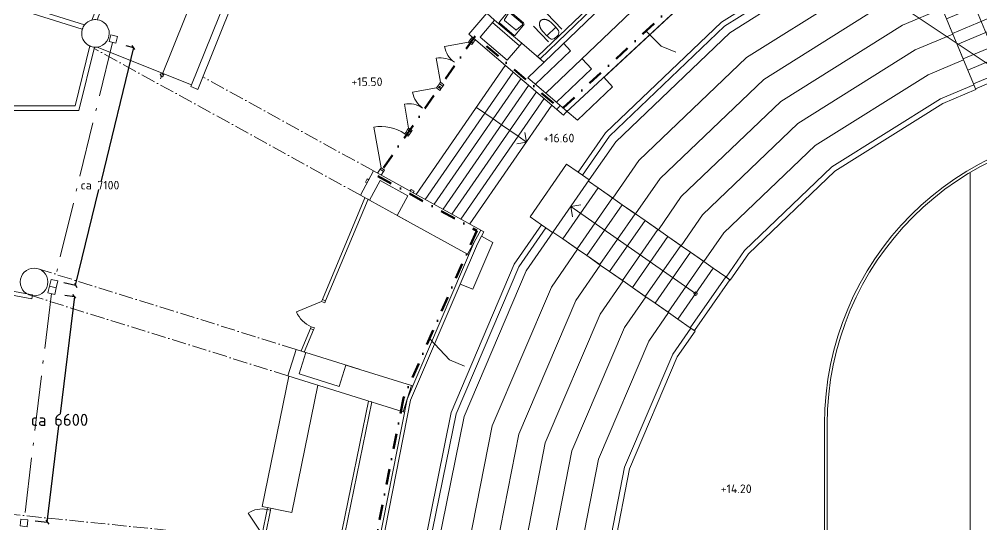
# Model space of a CAD drawing. Header units: millimetres. Extents: x -106764 to 80178, y -104573 to 57950.
# Drawn here: x -53468 to -25531, y 3628 to 18291 of the extents above; entities that cross this region are included whole.
import ezdxf

# ---------------------------------------------------------------- set-up
doc = ezdxf.new("R2010")
doc.units = ezdxf.units.MM
doc.header["$LTSCALE"] = 100
for name, pattern in [('3 Punktstreckad', [6.2, 4.2, -1, 0, -1]), ('Brand EI 60', [10.5, 4.5, -3, 0, -3]), ('IMPORT-A_PSTRECK_4', [24, 16, -3.6, 0.8, -3.6])]:
    doc.linetypes.add(name, pattern=pattern)
doc.layers.get('DEFPOINTS').update_dxf_attribs({"lineweight": 9})
for name, color, linetype, lineweight in [('A-------T--', 1, 'Continuous', 13), ('A-------T2N', 1, 'Continuous', 13), ('A----004E-N', 4, 'Continuous', 13), ('A--VE---E-N', 1, 'Continuous', 9), ('A-1020-----', 1, 'Continuous', 13), ('A-27----', 1, '3 Punktstreckad', 13), ('A-27C---EJN', 1, 'Continuous', 9), ('A-27D---E-N', 7, 'Continuous', 9), ('A-42D--CE-E', 1, 'Continuous', 13), ('A-42D--CE-N', 1, 'Continuous', 9), ('A-43CB--E-N', 3, 'Continuous', 18), ('A-43CB--EJN', 1, 'Continuous', 9), ('A-44B---E-N', 1, 'Continuous', 9), ('A-45CA--E-N', 1, 'Continuous', 9), ('A-46C---E-N', 1, 'Continuous', 9), ('A-5-----E-N', 1, 'Continuous', 9), ('A-B-B-EI-60', 6, 'Brand EI 60', 100), ('A-B-G---T1-', 1, 'Continuous', 9), ('A003', 4, 'Continuous', 9), ('A030-R', 1, 'Continuous', 9), ('A046', 1, 'Continuous', 9), ('A046-O', 1, 'IMPORT-A_PSTRECK_4', 9)]:
    doc.layers.add(name, color=color, linetype=linetype, lineweight=lineweight)
doc.styles.add('ISOCPEUR', font='isocpeur.ttf', dxfattribs={"height": 350})
doc.styles.add('ISOCPEUR_4', font='isocpeur.ttf', dxfattribs={"height": 250})
doc.dimstyles.get("Standard").update_dxf_attribs({"dimtxt": 0.18, "dimasz": 0.18, "dimexe": 0.18, "dimexo": 0.0625, "dimgap": 0.09, "dimtad": 0, "dimtih": 1, "dimtoh": 1, "dimdec": 4, "dimzin": 0, "dimdsep": 46, "dimtxsty": 'Standard', "dimcen": 0.09, "dimadec": 0, "dimazin": 0, "dimtfac": 1, "dimtdec": 4, "dimtofl": 0, "dimtmove": 0, "dimatfit": 3, "dimfxl": 1, "dimtolj": 1, "dimtzin": 0, "dimarcsym": 0})

# ---------------------------------------------------------------- blocks, each defined once
blk = doc.blocks.new('Scandinavium-Tele Trappa-Ny - Scandinavium-Tele Trappa-V21-A-40_P0010')
at = {"layer": 'A-46C---E-N'}
for p, q in [((-900, -1148), (-900, -800)), ((0, -800), (-212, -1012)), ((0, -800), (212, -1012)), ((0, -5218), (0, -800)), ((900, -800), (900, -1148)), ((-900, -1650), (-900, -1148)), ((-900, -1148), (900, -1148)), ((900, -1148), (900, -1650)), ((-900, -1650), (900, -1650)), ((-900, -1998), (-900, -1669)), ((900, -1663), (900, -1998)), ((-900, -2455), (-900, -1998)), ((-900, -1998), (900, -1998)), ((900, -1998), (900, -2455)), ((-900, -2455), (900, -2455)), ((-900, -2803), (-900, -2474)), ((900, -2468), (900, -2803)), ((-900, -3260), (-900, -2803)), ((-900, -2803), (900, -2803)), ((900, -2803), (900, -3260)), ((-900, -3260), (900, -3260)), ((-900, -3608), (-900, -3279)), ((900, -3273), (900, -3608)), ((-900, -4065), (-900, -3608)), ((-900, -3608), (900, -3608)), ((900, -3608), (900, -4065)), ((-900, -4065), (900, -4065)), ((-900, -4413), (-900, -4084)), ((900, -4078), (900, -4413)), ((-900, -4870), (-900, -4413)), ((-900, -4413), (900, -4413)), ((900, -4413), (900, -4870)), ((-900, -4870), (900, -4870)), ((-900, -5218), (-900, -4889)), ((900, -4883), (900, -5218)), ((-900, -5655), (-900, -5218)), ((-900, -5218), (900, -5218)), ((900, -5218), (900, -5655)), ((-900, -5805), (-900, -5655)), ((-900, -5655), (900, -5655)), ((-900, -5805), (900, -5805)), ((900, -5655), (900, -5805))]:
    blk.add_line(p, q, dxfattribs=at)
blk.add_circle((0, -5218), 50, dxfattribs=at)
blk = doc.blocks.new('Scandinavium-Tele Trappa-Ny - Scandinavium-Tele Trappa-V22-A-40_P0010')
at = {"layer": 'A-46C---E-N'}
for p, q in [((-900, -1148), (-900, -800)), ((-900, -800), (899, -800)), ((0, -800), (-212, -1012)), ((0, -800), (212, -1012)), ((0, -5218), (0, -800)), ((900, -800), (900, -1148)), ((-900, -1650), (-900, -1148)), ((-900, -1148), (900, -1148)), ((900, -1148), (900, -1650)), ((-900, -1650), (900, -1650)), ((-900, -1998), (-900, -1675)), ((900, -1671), (900, -1998)), ((-900, -2455), (-900, -1998)), ((-900, -1998), (900, -1998)), ((900, -1998), (900, -2455)), ((-900, -2455), (900, -2455)), ((-900, -2803), (-900, -2480)), ((900, -2476), (900, -2803)), ((-900, -3260), (-900, -2803)), ((-900, -2803), (900, -2803)), ((900, -2803), (900, -3260)), ((-900, -3260), (900, -3260)), ((-900, -3608), (-900, -3285)), ((900, -3281), (900, -3608)), ((-900, -4065), (-900, -3608)), ((-900, -3608), (900, -3608)), ((900, -3608), (900, -4065)), ((-900, -4065), (900, -4065)), ((-900, -4413), (-900, -4090)), ((900, -4086), (900, -4413)), ((-900, -4870), (-900, -4413)), ((-900, -4413), (900, -4413)), ((900, -4413), (900, -4870)), ((-900, -4870), (900, -4870)), ((-900, -5218), (-900, -4895)), ((900, -4891), (900, -5218)), ((-900, -5655), (-900, -5218)), ((-900, -5218), (900, -5218)), ((900, -5218), (900, -5655)), ((-900, -5805), (-900, -5655)), ((-900, -5655), (900, -5655)), ((-900, -5805), (900, -5805)), ((900, -5655), (900, -5805))]:
    blk.add_line(p, q, dxfattribs=at)
blk.add_circle((0, -5218), 50, dxfattribs=at)
blk = doc.blocks.new('Bad _ WC - Tvättställ - 600x450-9754085-A-40_P0010')
at = {"layer": 'A-5-----E-N'}
for p, q in [((-707, -370), (-707, -750)), ((-127, -350), (-687, -350)), ((-668, -741), (-639, -516)), ((-620, -500), (-194, -500)), ((-174, -516), (-145, -741)), ((-107, -750), (-107, -370)), ((-657, -800), (-157, -800)), ((-165, -765), (-648, -765))]:
    blk.add_line(p, q, dxfattribs=at)
for centre, radius, start, end in [((-687, -370), 20, 90, 180), ((-620, -520), 20, 90, 170.7539), ((-194, -520), 20, 9.2461, 90), ((-127, -370), 20, 360, 90), ((-657, -750), 50, 180, 270), ((-648, -745), 20, 170.7539, 270), ((-165, -745), 20, 270, 9.2461), ((-157, -750), 50, 270, 360)]:
    blk.add_arc(centre, radius, start, end, dxfattribs=at)
blk = doc.blocks.new('HWC_ABAKO - Armstöd Vägghängd-7099767-A-40_P0010')
at = {"layer": 'A-5-----E-N'}
for p, q in [((-270, -712), (-270, -87)), ((-177, -244), (-180, -244)), ((-180, -244), (-180, -399)), ((-180, -244), (180, -244)), ((180, -244), (177, -244)), ((180, -399), (180, -244)), ((270, -712), (270, -87))]:
    blk.add_line(p, q, dxfattribs=at)
for centre, radius, start, end in [((944, -252), 1121, 173.2547, 179.5859), ((-51, -158), 124, 97.8126, 162.1874), ((0, -512), 482, 81.8902, 98.1098), ((51, -158), 124, 17.8126, 82.1874), ((-944, -252), 1121, 0.4141, 6.7453)]:
    blk.add_arc(centre, radius, start, end, dxfattribs=at)
blk.add_open_spline([(-180, -399), (-180, -409), (-179, -424), (-178, -444), (-176, -458), (-174, -473), (-171, -487), (-168, -502), (-164, -516), (-160, -529), (-156, -542), (-151, -555), (-145, -568), (-140, -579), (-134, -591), (-127, -602), (-120, -612), (-113, -622), (-106, -631), (-98, -640), (-90, -648), (-82, -655), (-73, -661), (-64, -667), (-56, -672), (-47, -676), (-37, -680), (-28, -683), (-19, -684), (-9, -686), (0, -686), (9, -686), (18, -685), (27, -683), (38, -680), (48, -675), (59, -670), (69, -664), (82, -655), (96, -642), (107, -629), (116, -618), (124, -607), (134, -591), (142, -574), (149, -560), (155, -545), (161, -526), (168, -502), (173, -477), (177, -451), (179, -425), (180, -408), (180, -399)], degree=3, knots=[0, 0, 0, 0, 0.033333, 0.05, 0.066667, 0.083333, 0.1, 0.116667, 0.133333, 0.15, 0.166667, 0.183333, 0.2, 0.216667, 0.233333, 0.25, 0.266667, 0.283333, 0.3, 0.316667, 0.333333, 0.35, 0.366667, 0.383333, 0.4, 0.416667, 0.433333, 0.45, 0.466667, 0.483333, 0.5, 0.516667, 0.533333, 0.547917, 0.5625, 0.591667, 0.60625, 0.620833, 0.65, 0.679167, 0.708333, 0.722917, 0.7375, 0.766667, 0.795833, 0.810417, 0.825, 0.854167, 0.883333, 0.9125, 0.941667, 0.970833, 1, 1, 1, 1], dxfattribs=at)
blk = doc.blocks.new('Innerdörr standard - D90_Bef-9805929-A-40_P0010')
at = {"layer": 'A-42D--CE-E'}
blk.add_line((382, 50), (-176, 609), dxfattribs=at)
blk.add_arc((382, 50), 790, 135, 180, dxfattribs=at)
at = {"layer": 'A-42D--CE-N'}
for p, q in [((-408, 50), (-468, 50)), ((-408, 50), (-408, -50)), ((382, 50), (382, -50)), ((382, 50), (442, 50)), ((-408, -50), (-468, -50)), ((442, -50), (382, -50))]:
    blk.add_line(p, q, dxfattribs=at)
blk = doc.blocks.new('Innerdörr Kioskdörr - D850x850-10043929-A-40_P0010')
at = {"layer": 'A-42D--CE-E'}
blk.add_line((352, -50), (-164, -566), dxfattribs=at)
blk.add_arc((352, -50), 730, 180, 225, dxfattribs=at)
at = {"layer": 'A-42D--CE-N'}
for p, q in [((-378, 50), (-438, 50)), ((-378, 50), (352, 50)), ((-378, -50), (-378, 50)), ((-378, -50), (-378, 50)), ((352, 50), (352, -50)), ((352, -50), (352, 50)), ((412, 50), (352, 50)), ((-378, -50), (-438, -50)), ((352, -50), (-378, -50)), ((352, -50), (412, -50))]:
    blk.add_line(p, q, dxfattribs=at)
blk = doc.blocks.new('_Oblique')
at = {"color": 0, "linetype": 'ByBlock', "lineweight": -2}
blk.add_line((-0.5, -0.5), (0.5, 0.5), dxfattribs=at)
blk = doc.blocks.new('*D749')
at = {"layer": 'A-1020-----', "color": 0, "lineweight": -2, "transparency": 16777216}
for p, q in [((-51869, 10253), (-52278, 6846)), ((-52142, 10286), (-51869, 10253)), ((-52655, 3701), (-52320, 6496)), ((-53008, 3743), (-52654, 3701))]:
    blk.add_line(p, q, dxfattribs=at)
at = {"layer": 'DEFPOINTS', "color": 0, "transparency": 16777216}
for p in [(-52142, 10286), (-53008, 3743), (-52655, 3701)]:
    blk.add_point(p, dxfattribs=at)
at = {"layer": 'A-1020-----', "color": 0, "lineweight": -2, "transparency": 16777216, "xscale": 100, "yscale": 100, "zscale": 100}
for p, rotation in [((-51869, 10253), 83.16549075429504), ((-52655, 3701), 263.1654907542951)]:
    blk.add_blockref('_Oblique', p, dxfattribs=dict(at, rotation=rotation))
at = {"layer": 'A-1020-----', "color": 0, "transparency": 16777216, "insert": (-52299, 6671), "char_height": 350, "attachment_point": 5, "style": 'ISOCPEUR'}
blk.add_mtext('\\A1;ca 6600', dxfattribs=at)
blk = doc.blocks.new('*D750')
at = {"layer": 'A-------T--', "color": 0, "lineweight": -2, "transparency": 16777216}
for p, q in [((-50151, 17474), (-51093, 13604)), ((-50376, 17529), (-50151, 17474)), ((-51831, 10574), (-51154, 13353)), ((-52178, 10658), (-51831, 10574))]:
    blk.add_line(p, q, dxfattribs=at)
at = {"layer": 'DEFPOINTS', "color": 0, "transparency": 16777216}
for p in [(-50376, 17529), (-52178, 10658), (-51831, 10574)]:
    blk.add_point(p, dxfattribs=at)
at = {"layer": 'A-------T--', "color": 0, "lineweight": -2, "transparency": 16777216, "xscale": 100, "yscale": 100, "zscale": 100}
for p, rotation in [((-50151, 17474), 76.31391633891644), ((-51831, 10574), 256.3139163389164)]:
    blk.add_blockref('_Oblique', p, dxfattribs=dict(at, rotation=rotation))
at = {"layer": 'A-------T--', "color": 0, "transparency": 16777216, "insert": (-51124, 13479), "char_height": 350, "attachment_point": 5, "style": 'ISOCPEUR'}
blk.add_mtext('\\A1;{\\H0.71429x;ca 7100}', dxfattribs=at)
blk = doc.blocks.new('PD15')
at = {"layer": 'A-------T--'}
for p, q in [((156, -60), (657, -561)), ((1576, -60), (1075, -561))]:
    blk.add_line(p, q, dxfattribs=at)
for centre, start, end in [((153, -57), 315, 359.742), ((1579, -57), 180.258, 225)]:
    blk.add_arc(centre, 713, start, end, dxfattribs=at)
at = {"layer": 'A046', "flags": 128}
for points in [[(156, -60), (106, -60), (106, 60), (156, 60)], [(1626, -60), (1576, -60), (1576, 60), (1626, 60)]]:
    blk.add_lwpolyline(points, close=True, dxfattribs=at)
blk = doc.blocks.new('D13')
at = {"layer": 'A-------T--'}
blk.add_line((-50, -120), (-899, -969), dxfattribs=at)
blk.add_arc((-50, -120), 1200, 180, 225, dxfattribs=at)
at = {"layer": 'A046', "flags": 128}
for points in [[(-1300, -120), (-1250, -120), (-1250, 0), (-1300, 0)], [(-50, -120), (0, -120), (0, 0), (-50, 0)]]:
    blk.add_lwpolyline(points, close=True, dxfattribs=at)
blk = doc.blocks.new('Dörrparti ABU')
at = {"layer": 'A-43CB--E-N'}
for p, q in [((-8825, -64289), (-8725, -64289)), ((-8825, -64409), (-8725, -64409)), ((-7205, -64289), (-7105, -64289)), ((-7105, -64409), (-7205, -64409))]:
    blk.add_line(p, q, dxfattribs=at)
at = {"layer": 'A-42D--CE-N'}
for name, p in [('PD15', (-10451, -64349)), ('PD15', (-8831, -64349)), ('D13', (-5805, -64289))]:
    blk.add_blockref(name, p, dxfattribs=at)

msp = doc.modelspace()

# ---------------------------------------------------------------- linework, layer by layer
at = {"layer": 'A-------T2N'}
for p, q in [((-35273, 17943.6), (-34832.8, 17515.2)), ((-34832.8, 17515.2), (-34413.1, 17332.2)), ((-41554.6, 9023.2), (-40984.4, 8412.3)), ((-40984.4, 8412.3), (-40540.5, 8229.3))]:
    msp.add_line(p, q, dxfattribs=at)
at = {"layer": 'A----004E-N'}
for p, q in [((-25867.8, -13847.8), (-25867.8, 13847.8)), ((-43304.4, 13044.5), (-42180, 12425.2)), ((-45145.5, 8623.7), (-43599.9, 8140.8))]:
    msp.add_line(p, q, dxfattribs=at)
at = {"layer": 'A--VE---E-N'}
for p, q in [((-39898.8, 18463.7), (-40418.1, 17855.2)), ((-39670.6, 18268.9), (-39898.8, 18463.7)), ((-39670.6, 18268.9), (-40092.6, 17774.5)), ((-40418.1, 17855.2), (-38006.5, 15796.8)), ((-39303.5, 17101), (-40092.6, 17774.5)), ((-38881.5, 17595.4), (-39303.5, 17101)), ((-38881.5, 17595.4), (-38239, 17047)), ((-40419.7, 11455.6), (-40454.6, 11474.9)), ((-42085.3, 7667.7), (-42045.2, 7655.2)), ((-42283.7, 6891.6), (-42323.9, 6904.1))]:
    msp.add_line(p, q, dxfattribs=at)
at = {"layer": 'A-27----'}
for p, q in [((-51418.8, 17514), (-51449, 17530.6)), ((-43567.6, 13189.5), (-51291.9, 17444.1)), ((-43181.2, 13890), (-48138.3, 16620.4)), ((-45431.9, 8713.1), (-52918.7, 11051.8)), ((-45670.4, 7949.5), (-53085.8, 10265.9)), ((-46656, 3215.1), (-53854.7, 3944))]:
    msp.add_line(p, q, dxfattribs=at)
at = {"layer": 'A-27C---EJN'}
for p, q in [((-33086.7, 18209.6), (-29146.9, 20687.5)), ((-29077.6, 20553.9), (-32993.9, 18090.7)), ((-36448.6, 14993), (-33086.7, 18209.6)), ((-32993.9, 18090.7), (-36334.1, 14895)), ((-26727.5, 15983.5), (-25757.3, 16391.5)), ((-25699.2, 16253.2), (-26658.2, 15849.9)), ((-25699.2, 16253.2), (-25757.3, 16391.5)), ((-29885.5, 14005.6), (-26727.5, 15983.5)), ((-26658.2, 15849.9), (-29792.9, 13886.6)), ((-37242.4, 13853.7), (-36448.6, 14993)), ((-36334.1, 14895), (-37119.3, 13767.9)), ((-32420.8, 11582.3), (-29885.5, 14005.6)), ((-37119.3, 13767.9), (-37242.4, 13853.7)), ((-29792.9, 13886.6), (-32306.1, 11484.4)), ((-39101.6, 11185.1), (-38305.7, 12327.5)), ((-38182.6, 12241.8), (-38305.7, 12327.5)), ((-38182.6, 12241.8), (-38969.6, 11112.2)), ((-32953, 10812.8), (-32420.8, 11582.3)), ((-32306.1, 11484.4), (-32829.6, 10727.5)), ((-40927, 6886.4), (-39101.6, 11185.1)), ((-38969.6, 11112.2), (-40783.1, 6841.6)), ((-32829.6, 10727.5), (-32953, 10812.8)), ((-34500.5, 8575.5), (-33976.9, 9332.4)), ((-33853.6, 9247.1), (-34368.5, 8502.6)), ((-33853.6, 9247.1), (-33976.9, 9332.4)), ((-35902.5, 5297.5), (-34500.5, 8575.5)), ((-34368.5, 8502.6), (-35758.3, 5253.2)), ((-41859.8, 2327.5), (-40927, 6886.4)), ((-40783.1, 6841.6), (-41709.8, 2312.3)), ((-30096, -6546.5), (-30096, 6546.5)), ((-30016, 6546.5), (-30016, -6546.5)), ((-36593.8, 1746.1), (-35902.5, 5297.5)), ((-35758.3, 5253.2), (-36443.8, 1731.7))]:
    msp.add_line(p, q, dxfattribs=at)
for radius in [8580, 8500]:
    msp.add_arc((-21516, 6546.5), radius, 90, 180, dxfattribs=at)
at = {"layer": 'A-27D---E-N'}
for centre, start, end in [((-51256, 17881), 105.63601, 141.95305), ((-51256, 17881), 83.24362, 105.63601), ((-51256, 17881), 0, 83.24362), ((-51256, 17881), 162.4404, 180), ((-51256, 17881), 180, 246.04038), ((-51256, 17881), 141.95305, 162.4404), ((-51256, 17881), 266.19769, 0), ((-51256, 17881), 246.04038, 266.19769), ((-53038, 10670), 0, 180), ((-53038, 10670), 180, 0)]:
    msp.add_arc(centre, 400, start, end, dxfattribs=at)
at = {"layer": 'A-42D--CE-N'}
for points in [[(-43370.9, 13545.5), (-43414.8, 13569.5), (-43366.9, 13657.3), (-43323, 13633.3)], [(-42119.3, 13305.1), (-42095.3, 13349), (-42007.6, 13301.1), (-42031.5, 13257.2)]]:
    msp.add_lwpolyline(points, dxfattribs=at)
at = {"layer": 'A-43CB--E-N'}
for p, q in [((-50316.3, 20962), (-51363.8, 18266.2)), ((-50185.8, 20911.3), (-51208.9, 18278.2)), ((-51637.4, 18001.7), (-53215, 18500.8)), ((-51571, 18127.5), (-52751, 18500.9)), ((-38429.1, 17209.3), (-36957.5, 18617.2)), ((-38352.6, 17144), (-36816.1, 18614.1)), ((-40399.3, 17667.8), (-40324.5, 17775.2)), ((-40300.9, 17599.2), (-40232.8, 17696.9)), ((-51847.2, 15780.5), (-51418.4, 17515.5)), ((-51737.6, 15640.5), (-51282.5, 17481.9)), ((-38352.6, 17144), (-38429.1, 17209.3)), ((-55722.8, 15780.5), (-51847.2, 15780.5)), ((-37860.7, 15672.4), (-38006.5, 15796.8)), ((-37763.3, 15786.5), (-37920.7, 15920.8)), ((-37860.7, 15672.4), (-37763.3, 15786.5)), ((-51737.6, 15640.5), (-55820.7, 15640.5)), ((-42994.6, 13942.7), (-43072.9, 13830.3)), ((-42896.1, 13874.1), (-42967.5, 13771.6)), ((-43437.7, 13111.7), (-44667.4, 10158.7)), ((-43345.4, 13073.3), (-44575.1, 10120.3)), ((-43345.4, 13073.3), (-43437.7, 13111.7)), ((-40261.6, 11825.2), (-40068.7, 12175.6)), ((-40068.7, 12175.6), (-39981.1, 12127.3)), ((-39981.1, 12127.3), (-40053.4, 11996)), ((-42208.6, 7273), (-40261.6, 11825.2)), ((-55693.3, 10655.2), (-53101.3, 10180.9)), ((-53080.9, 10292.6), (-55672.8, 10766.9)), ((-40672.4, 10610.5), (-42112.5, 7243.4)), ((-53080.9, 10292.6), (-53101.3, 10180.9)), ((-44575.1, 10120.3), (-44667.4, 10158.7)), ((-45017.2, 9318.7), (-45286.3, 8672.4)), ((-45194, 8634), (-44924.9, 9280.2)), ((-44924.9, 9280.2), (-45017.2, 9318.7)), ((-45194, 8634), (-45286.3, 8672.4)), ((-43223.9, 2114.5), (-42208.6, 7273)), ((-44094, 3481.8), (-43330.7, 7212.3)), ((-43232.7, 7192.2), (-44016, 3363.8)), ((-43330.7, 7212.3), (-43232.7, 7192.2)), ((-42112.5, 7243.4), (-43124.9, 2099.8))]:
    msp.add_line(p, q, dxfattribs=at)
at = {"layer": 'A-43CB--EJN'}
for p, q in [((-48488.4, 16339), (-45634.8, 23447.6)), ((-45435.8, 23352.8), (-48284.2, 16257)), ((-39735.5, 18192.8), (-39670.6, 18268.9)), ((-38946.4, 17519.3), (-39735.5, 18192.8)), ((-39670.6, 18268.9), (-38881.5, 17595.4)), ((-38946.4, 17519.3), (-38881.5, 17595.4)), ((-48284.2, 16257), (-48488.4, 16339)), ((-37670.1, 15509.7), (-37860.7, 15672.4)), ((-37763.3, 15786.5), (-37572.7, 15623.8)), ((-37572.7, 15623.8), (-37670.1, 15509.7))]:
    msp.add_line(p, q, dxfattribs=at)
for start, end in [(83.24362, 105.63601), (141.95526, 162.44257), (246.04038, 266.19769)]:
    msp.add_arc((-51256, 17881), 400, start, end, dxfattribs=at)
at = {"layer": 'A-44B---E-N'}
for p, q in [((-32846, 17901), (-28973, 20337)), ((-35068.1, 20099.5), (-38709.6, 16594.1)), ((-38180.6, 16142.6), (-34373.9, 19781.2)), ((-32357.5, 17183.1), (-28578.7, 19549.8)), ((-37604.9, 15586.2), (-33795.1, 19115.8)), ((-34084, 18848.1), (-36502.5, 16606)), ((-31860.7, 16544.4), (-28206.6, 18833)), ((-27834.5, 18116.2), (-26680.5, 18601.4)), ((-26370.2, 17858.6), (-26556.1, 18303.6)), ((-36151, 14739), (-32846, 17901)), ((-31363.8, 15905.7), (-27834.5, 18116.2)), ((-27462.4, 17399.3), (-26370.2, 17858.6)), ((-48469.7, 16385.4), (-51207.9, 17484.6)), ((-38487, 16404.1), (-37472.4, 17376.3)), ((-37472.4, 17376.3), (-37670.6, 17594.2)), ((-30866.9, 15267.1), (-27462.4, 17399.3)), ((-26059.8, 17115.8), (-26245.7, 17560.8)), ((-36862, 16853.1), (-37129.6, 17147.2)), ((-35482.8, 14195.8), (-32357.5, 17183.1)), ((-27090.3, 16682.5), (-26059.8, 17115.8)), ((-37875.4, 15882.1), (-36862, 16853.1)), ((-25766.9, 16414.9), (-25935.4, 16818.1)), ((-37920.7, 15920.8), (-38709.6, 16594.1)), ((-36251.6, 16329.8), (-36503.2, 16606.8)), ((-34867.3, 13670.5), (-31860.7, 16544.4)), ((-30370, 14628.4), (-27090.3, 16682.5)), ((-37264.4, 15359.5), (-36251.6, 16329.8)), ((-38006.5, 15796.8), (-40389.1, 12352.1)), ((-34251.9, 13145.2), (-31363.8, 15905.7)), ((-37567.3, 15619), (-37613.2, 15576.4)), ((-37568.4, 15619.9), (-37264.4, 15359.5)), ((-33636.4, 12619.8), (-30866.9, 15267.1)), ((-36922.9, 13631.1), (-36151, 14739)), ((-33021, 12094.5), (-30370, 14628.4)), ((-38642.5, 12562.2), (-37579.3, 14088.4)), ((-37579.3, 14088.4), (-37242.4, 13853.7)), ((-36239, 13102.4), (-35482.8, 14195.8)), ((-43181.2, 13890), (-43567.2, 13189.3)), ((-40068.7, 12175.6), (-43181.2, 13890)), ((-36922.9, 13631.1), (-37119.3, 13767.9)), ((-43304.4, 13044.5), (-42990.8, 13613.9)), ((-42186.1, 13170.6), (-42990.8, 13613.9)), ((-38758, 10997), (-36922.9, 13631.1)), ((-36922.9, 13631.1), (-36922.9, 13631.1)), ((-35578.5, 12642.3), (-34867.3, 13670.5)), ((-43567.2, 13189.3), (-43304.4, 13044.5)), ((-42499.7, 12601.3), (-42186.1, 13170.6)), ((-36661.8, 13397), (-36239, 13102.4)), ((-34918, 12182.1), (-34251.9, 13145.2)), ((-35964.4, 12911.1), (-35578.5, 12642.3)), ((-42499.7, 12601.3), (-40454.6, 11474.9)), ((-34257.5, 11721.9), (-33636.4, 12619.8)), ((-38305.7, 12327.5), (-38642.5, 12562.2)), ((-35303.9, 12451), (-34918, 12182.1)), ((-40068.7, 12175.6), (-40454.6, 11474.9)), ((-37986.1, 12104.9), (-38182.6, 12241.8)), ((-33597, 11261.8), (-33021, 12094.5)), ((-40672.4, 10610.5), (-40171.7, 11781.3)), ((-39724.6, 11814.8), (-40303, 10463.6)), ((-40171.7, 11781.3), (-40053.4, 11996)), ((-39724.6, 11814.8), (-40053.4, 11996)), ((-37263, 11622), (-37690.8, 11920.1)), ((-34643.4, 11990.8), (-34257.5, 11721.9)), ((-38024.1, 10521.7), (-37263, 11622)), ((-33982.9, 11530.6), (-33597, 11261.8)), ((-36602.4, 11161.9), (-36993.3, 11434.2)), ((-40553, 6770), (-38758, 10997)), ((-37315.8, 10130.5), (-36602.4, 11161.9)), ((-35941.9, 10701.7), (-36332.8, 10974)), ((-33322.4, 11070.5), (-32963.8, 10820.6)), ((-36607.6, 9739.3), (-35941.9, 10701.7)), ((-40303, 10463.6), (-40672.4, 10610.5)), ((-39744.5, 6499.1), (-38024.1, 10521.7)), ((-35281.4, 10241.5), (-35672.3, 10513.9)), ((-38972.3, 6257.4), (-37315.8, 10130.5)), ((-35899.4, 9348.1), (-35281.4, 10241.5)), ((-35191.1, 8956.9), (-34620.9, 9781.4)), ((-34620.9, 9781.4), (-35011.8, 10053.7)), ((-38203.9, 6007), (-36607.6, 9739.3)), ((-33992.7, 9343.7), (-34351.3, 9593.5)), ((-37430.4, 5768.5), (-35899.4, 9348.1)), ((-36656.8, 5530), (-35191.1, 8956.9)), ((-45431.9, 8713.1), (-45670.4, 7949.5)), ((-45145.5, 8623.7), (-45431.9, 8713.1)), ((-45145.5, 8623.7), (-45339.4, 8003.2)), ((-43987.2, 8261.8), (-44181, 7641.4)), ((-42085.3, 7667.7), (-43987.2, 8261.8)), ((-45639.8, 7939.9), (-46412.8, 4161.6)), ((-45670.4, 7949.5), (-42323.9, 6904.1)), ((-44181, 7641.4), (-45339.4, 8003.2)), ((-45560.5, 3987.2), (-44805.1, 7679.2)), ((-42085.3, 7667.7), (-42323.9, 6904.1)), ((-41470, 2288), (-40553, 6770)), ((-40598.8, 2143.5), (-39744.5, 6499.1)), ((-39793.8, 2063.6), (-38972.3, 6257.4)), ((-38988.8, 1983.7), (-38203.9, 6007)), ((-38183.8, 1903.9), (-37430.4, 5768.5)), ((-37378.8, 1824), (-36656.8, 5530)), ((-46412.8, 4161.6), (-45560.5, 3987.2))]:
    msp.add_line(p, q, dxfattribs=at)
at = {"layer": 'A-45CA--E-N'}
for p, q in [((-39359.7, 16951.8), (-41947.5, 13210.5)), ((-39359.7, 16951.8), (-41947.5, 13210.5)), ((-39134.2, 16759.3), (-41687.8, 13067.4)), ((-39134.2, 16759.3), (-41687.8, 13067.4)), ((-38908.7, 16566.8), (-41428, 12924.3)), ((-38908.7, 16566.8), (-41428, 12924.3)), ((-38683.1, 16374.3), (-41168.3, 12781.3)), ((-38683.1, 16374.3), (-41168.3, 12781.3)), ((-38457.6, 16181.8), (-40908.6, 12638.2)), ((-38457.6, 16181.8), (-40908.6, 12638.2)), ((-38232, 15989.3), (-40648.8, 12495.1)), ((-38232, 15989.3), (-40648.8, 12495.1)), ((-38006.5, 15796.8), (-40389.1, 12352.1)), ((-40200.7, 15736), (-39958.1, 15568.2)), ((-39958.1, 15568.2), (-39715.4, 15400.4)), ((-39715.4, 15400.4), (-39472.8, 15232.6)), ((-39472.8, 15232.6), (-39230.2, 15064.7)), ((-39230.2, 15064.7), (-38987.6, 14896.9)), ((-38987.6, 14896.9), (-38745, 14729.1)), ((-38745, 14729.1), (-38795.7, 15007.4)), ((-38745, 14729.1), (-39023.2, 14678.4))]:
    msp.add_line(p, q, dxfattribs=at)
at = {"layer": 'A-B-B-EI-60'}
for p, q in [((-37684.8, 15719.4), (-33888, 19237)), ((-40235.6, 17797.9), (-43063.1, 13739.3)), ((-37963.6, 15858.8), (-40235.6, 17797.9)), ((-43063.1, 13739.3), (-40190.2, 12156.9)), ((-40190.2, 12156.9), (-42315.8, 7300.2)), ((-42315.8, 7300.2), (-43325.6, 2137.9))]:
    msp.add_line(p, q, dxfattribs=at)
at = {"layer": 'A-B-G---T1-'}
for p, q in [((-48418.8, 16311.1), (-48488.4, 16339)), ((-48302.8, 16264.5), (-48372.4, 16292.4))]:
    msp.add_line(p, q, dxfattribs=at)
at = {"layer": 'A003'}
msp.add_line((-44082.9, 29537.8), (44082.9, -29537.8), dxfattribs=at)
at = {"layer": 'A030-R', "flags": 128}
msp.add_lwpolyline([(-46229.1, 23276.7), (-46449, 23835.4), (-49367.3, 16565.3)], dxfattribs=at)
at = {"layer": 'A030-R'}
msp.add_circle((-49323.6, 16674.3), 50.7, dxfattribs=at)
at = {"layer": 'A046', "flags": 128}
for points in [[(-50810, 17839.5), (-50616.1, 17790.4), (-50665.1, 17596.5), (-50859, 17645.6)], [(-52539.2, 10746.3), (-52344.8, 10699), (-52392.2, 10504.7), (-52586.5, 10552)], [(-52586.5, 10552), (-52392.2, 10504.7), (-52439.5, 10310.4), (-52633.8, 10357.7)], [(-53421.4, 3790.8), (-53222.4, 3771), (-53242.2, 3572), (-53441.2, 3591.8)]]:
    msp.add_lwpolyline(points, close=True, dxfattribs=at)
at = {"layer": 'A046-O'}
for p, q in [((-50762.1, 17621.1), (-52442, 10722.7)), ((-52536.6, 10334), (-53321.9, 3780.9))]:
    msp.add_line(p, q, dxfattribs=at)

# ---------------------------------------------------------------- block references
at = {"layer": 'A-42D--CE-N'}
for name, p, rotation in [('Dörrparti ABU', (6534.9, -27639.1), 235.1356377431961), ('Innerdörr standard - D90_Bef-9805929-A-40_P0010', (-44791.3, 9731.1), 67.39176331610739), ('Innerdörr Kioskdörr - D850x850-10043929-A-40_P0010', (-46300.7, 3692), 258.4370805607609)]:
    msp.add_blockref(name, p, dxfattribs=dict(at, rotation=rotation))
at = {"layer": 'A-46C---E-N'}
for name, p, rotation in [('Scandinavium-Tele Trappa-Ny - Scandinavium-Tele Trappa-V22-A-40_P0010', (-27116.7, 21979.7), 22.67719454229092), ('Scandinavium-Tele Trappa-Ny - Scandinavium-Tele Trappa-V21-A-40_P0010', (-38118.2, 13314.8), 55.13560316291023)]:
    msp.add_blockref(name, p, dxfattribs=dict(at, rotation=rotation))
at = {"layer": 'A-5-----E-N'}
for name, p, rotation in [('Bad _ WC - Tvättställ - 600x450-9754085-A-40_P0010', (-39852.8, 18004.1), 139.5189999429043), ('HWC_ABAKO - Armstöd Vägghängd-7099767-A-40_P0010', (-37855, 17758.5), 223.7332671276673)]:
    msp.add_blockref(name, p, dxfattribs=dict(at, rotation=rotation))

# ---------------------------------------------------------------- texts
at = {"layer": 'A-1020-----', "char_height": 250, "attachment_point": 1, "line_spacing_factor": 1.149209, "style": 'ISOCPEUR_4'}
for s, insert, width in [('+15.50', (-43829.2, 16602.3), 1075.589), ('+16.60', (-38257.8, 14970.5), 1075.589), ('+14.20', (-33107.9, 4797.2), 1105.466)]:
    msp.add_mtext(s, dxfattribs=dict(at, insert=insert, width=width))

# ---------------------------------------------------------------- dimensions: what is measured, and where the dimension line sits
at = {"layer": 'A-------T--'}
dim = msp.add_linear_dim(base=(-51831.1, 10573.9), p1=(-50376.3, 17529.2), p2=(-52177.7, 10658.3), angle=256.31392, text='{\\H0.71429x;ca 7100}', dimstyle='Standard', override={"dimtxt": 100, "dimasz": 100, "dimdec": 0, "dimtxsty": 'ISOCPEUR', "dimblk1": 'Oblique', "dimblk2": 'Oblique', "dimsah": 1}, dxfattribs=at)
dim.commit()
dim.dimension.update_dxf_attribs({"geometry": '*D750', "text_midpoint": (-51123.8, 13478.6), "dimtype": 160})
at = {"layer": 'A-1020-----'}
dim = msp.add_linear_dim(base=(-52654.5, 3700.9), p1=(-52142.4, 10285.6), p2=(-53008.5, 3743.3), angle=263.16549, text='ca 6600', dimstyle='Standard', override={"dimtxt": 100, "dimasz": 100, "dimdec": 0, "dimtxsty": 'ISOCPEUR', "dimblk1": 'Oblique', "dimblk2": 'Oblique', "dimsah": 1}, dxfattribs=at)
dim.commit()
dim.dimension.update_dxf_attribs({"geometry": '*D749', "text_midpoint": (-52298.5, 6671.3), "dimtype": 160})

doc.saveas('drawing.dxf')
